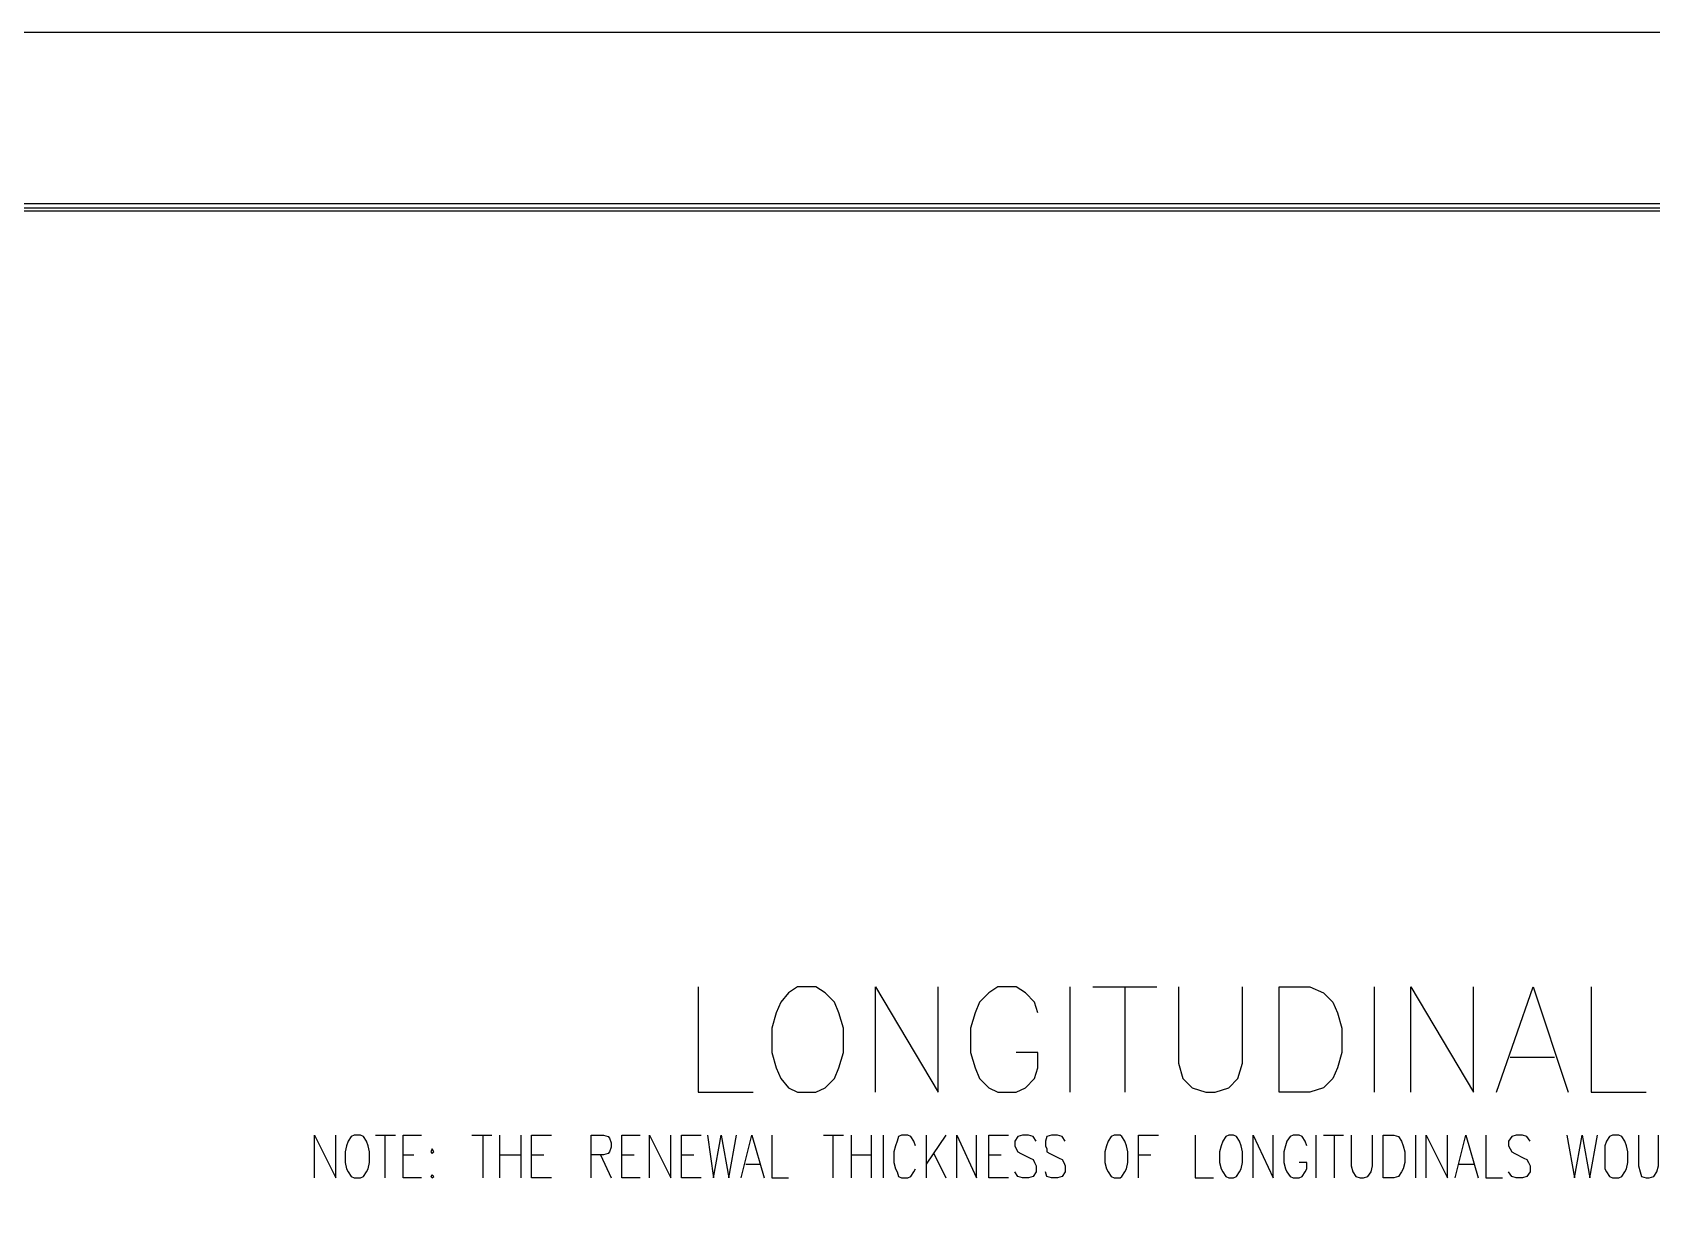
# Model space of a CAD drawing. Header units: millimetres. Extents: x 0.6 to 49, y 0.3 to 23.1.
# Drawn here: x 32.091 to 35.621, y 20.53 to 23.1 of the extents above; entities that cross this region are included whole.
import ezdxf

# ---------------------------------------------------------------- set-up
doc = ezdxf.new("R2010")
doc.units = ezdxf.units.MM
doc.layers.add('PDF_Geometry', color=7, linetype='Continuous')

msp = doc.modelspace()

# ---------------------------------------------------------------- linework, layer by layer
at = {"layer": 'PDF_Geometry', "lineweight": 25}
for points in [[(0.6028, 23.1), (0.6028, 0.28), (49.0494, 0.28), (49.0494, 23.1)], [(1.5528, 22.7267), (1.5528, 0.6533), (48.6761, 0.6533), (48.6761, 22.7267)], [(33.7594, 21.02), (33.7394, 21.0067), (33.7228, 20.9867), (33.7128, 20.9633), (33.7028, 20.93), (33.7028, 20.8767), (33.7128, 20.8433), (33.7228, 20.82), (33.7394, 20.8), (33.7594, 20.79), (33.7994, 20.79), (33.8194, 20.8), (33.8394, 20.82), (33.8494, 20.8433), (33.8594, 20.8767), (33.8594, 20.93), (33.8494, 20.9633), (33.8394, 20.9867), (33.8194, 21.0067), (33.7994, 21.02)], [(34.8094, 20.79), (34.8094, 21.02), (34.8761, 21.02), (34.9061, 21.0067), (34.9261, 20.9867), (34.9361, 20.9633), (34.9461, 20.93), (34.9461, 20.8767), (34.9361, 20.8433), (34.9261, 20.82), (34.9061, 20.8), (34.8761, 20.79)], [(32.7928, 20.6967), (32.7861, 20.6933), (32.7794, 20.6833), (32.7761, 20.6733), (32.7728, 20.66), (32.7728, 20.6367), (32.7761, 20.6233), (32.7794, 20.6167), (32.7861, 20.6067), (32.7928, 20.6033), (32.8061, 20.6033), (32.8128, 20.6067), (32.8194, 20.6167), (32.8228, 20.6233), (32.8261, 20.6367), (32.8261, 20.66), (32.8228, 20.6733), (32.8194, 20.6833), (32.8128, 20.6933), (32.8061, 20.6967)], [(34.4494, 20.6967), (34.4428, 20.6933), (34.4361, 20.6833), (34.4328, 20.6733), (34.4294, 20.66), (34.4294, 20.6367), (34.4328, 20.6233), (34.4361, 20.6167), (34.4428, 20.6067), (34.4494, 20.6033), (34.4628, 20.6033), (34.4661, 20.6067), (34.4728, 20.6167), (34.4761, 20.6233), (34.4794, 20.6367), (34.4794, 20.66), (34.4761, 20.6733), (34.4728, 20.6833), (34.4661, 20.6933), (34.4628, 20.6967)], [(34.6994, 20.6967), (34.6928, 20.6933), (34.6861, 20.6833), (34.6828, 20.6733), (34.6794, 20.66), (34.6794, 20.6367), (34.6828, 20.6233), (34.6861, 20.6167), (34.6928, 20.6067), (34.6994, 20.6033), (34.7094, 20.6033), (34.7161, 20.6067), (34.7228, 20.6167), (34.7261, 20.6233), (34.7294, 20.6367), (34.7294, 20.66), (34.7261, 20.6733), (34.7228, 20.6833), (34.7161, 20.6933), (34.7094, 20.6967)], [(35.0361, 20.6033), (35.0361, 20.6967), (35.0594, 20.6967), (35.0694, 20.6933), (35.0761, 20.6833), (35.0794, 20.6733), (35.0828, 20.66), (35.0828, 20.6367), (35.0794, 20.6233), (35.0761, 20.6167), (35.0694, 20.6067), (35.0594, 20.6033)], [(35.5361, 20.6967), (35.5294, 20.6933), (35.5228, 20.6833), (35.5194, 20.6733), (35.5194, 20.6233), (35.5228, 20.6167), (35.5294, 20.6067), (35.5361, 20.6033), (35.5494, 20.6033), (35.5561, 20.6067), (35.5628, 20.6167), (35.5661, 20.6233), (35.5694, 20.6367), (35.5694, 20.66), (35.5661, 20.6733), (35.5628, 20.6833), (35.5561, 20.6933), (35.5494, 20.6967)], [(32.9628, 20.6667), (32.9594, 20.66), (32.9628, 20.6567), (32.9661, 20.66)], [(32.9628, 20.61), (32.9594, 20.6067), (32.9628, 20.6033), (32.9661, 20.6067)]]:
    msp.add_lwpolyline(points, close=True, dxfattribs=at)
for points in [[(48.6661, 0.6633), (48.6661, 22.7167), (1.5628, 22.7167), (1.5628, 0.6633), (48.6761, 0.6633)], [(48.6594, 0.67), (48.6594, 22.71), (1.5694, 22.71), (1.5694, 0.67), (48.6761, 0.67)], [(33.5428, 21.02), (33.5428, 20.79), (33.6628, 20.79)], [(33.9294, 20.79), (33.9294, 21.02), (34.0661, 20.79), (34.0661, 21.02)], [(34.2828, 20.9633), (34.2761, 20.9867), (34.2561, 21.0067), (34.2361, 21.02), (34.1961, 21.02), (34.1761, 21.0067), (34.1561, 20.9867), (34.1461, 20.9633), (34.1361, 20.93), (34.1361, 20.8767), (34.1461, 20.8433), (34.1561, 20.82), (34.1761, 20.8), (34.1961, 20.79), (34.2361, 20.79), (34.2561, 20.8), (34.2761, 20.82), (34.2828, 20.8433), (34.2828, 20.8767), (34.2361, 20.8767)], [(34.3528, 21.02), (34.3528, 20.79)], [(34.4028, 21.02), (34.5428, 21.02)], [(34.4728, 21.02), (34.4728, 20.79)], [(34.5894, 21.02), (34.5894, 20.8533), (34.5994, 20.82), (34.6194, 20.8), (34.6494, 20.79), (34.6694, 20.79), (34.6994, 20.8), (34.7194, 20.82), (34.7294, 20.8533), (34.7294, 21.02)], [(35.0161, 21.02), (35.0161, 20.79)], [(35.0961, 20.79), (35.0961, 21.02), (35.2328, 20.79), (35.2328, 21.02)], [(35.2828, 20.79), (35.3628, 21.02), (35.4394, 20.79)], [(35.4894, 21.02), (35.4894, 20.79), (35.6094, 20.79)], [(35.3128, 20.8667), (35.4094, 20.8667)], [(32.7061, 20.6033), (32.7061, 20.6967), (32.7528, 20.6033), (32.7528, 20.6967)], [(32.8394, 20.6967), (32.8828, 20.6967)], [(32.8594, 20.6967), (32.8594, 20.6033)], [(32.9394, 20.6033), (32.8994, 20.6033), (32.8994, 20.6967), (32.9394, 20.6967)], [(33.0494, 20.6967), (33.0928, 20.6967)], [(33.0728, 20.6967), (33.0728, 20.6033)], [(33.1094, 20.6967), (33.1094, 20.6033)], [(33.1561, 20.6967), (33.1561, 20.6033)], [(33.2228, 20.6033), (33.1794, 20.6033), (33.1794, 20.6967), (33.2228, 20.6967)], [(33.3094, 20.6033), (33.3094, 20.6967), (33.3361, 20.6967), (33.3461, 20.6933), (33.3494, 20.69), (33.3528, 20.68), (33.3528, 20.67), (33.3494, 20.66), (33.3461, 20.6567), (33.3361, 20.6533), (33.3094, 20.6533)], [(33.4161, 20.6033), (33.3761, 20.6033), (33.3761, 20.6967), (33.4161, 20.6967)], [(33.4361, 20.6033), (33.4361, 20.6967), (33.4828, 20.6033), (33.4828, 20.6967)], [(33.5494, 20.6033), (33.5061, 20.6033), (33.5061, 20.6967), (33.5494, 20.6967)], [(33.5628, 20.6967), (33.5761, 20.6033), (33.5928, 20.6967), (33.6094, 20.6033), (33.6261, 20.6967)], [(33.6361, 20.6033), (33.6594, 20.6967), (33.6861, 20.6033)], [(33.7028, 20.6967), (33.7028, 20.6033), (33.7394, 20.6033)], [(33.8161, 20.6967), (33.8594, 20.6967)], [(33.8361, 20.6967), (33.8361, 20.6033)], [(33.8761, 20.6967), (33.8761, 20.6033)], [(33.9194, 20.6967), (33.9194, 20.6033)], [(33.9461, 20.6967), (33.9461, 20.6033)], [(34.0161, 20.6733), (34.0128, 20.6833), (34.0061, 20.6933), (33.9994, 20.6967), (33.9861, 20.6967), (33.9794, 20.6933), (33.9761, 20.6833), (33.9728, 20.6733), (33.9694, 20.66), (33.9694, 20.6367), (33.9728, 20.6233), (33.9761, 20.6167), (33.9794, 20.6067), (33.9861, 20.6033), (33.9994, 20.6033), (34.0061, 20.6067), (34.0128, 20.6167), (34.0161, 20.6233)], [(34.0394, 20.6967), (34.0394, 20.6033)], [(34.0828, 20.6967), (34.0394, 20.6333)], [(34.1061, 20.6033), (34.1061, 20.6967), (34.1494, 20.6033), (34.1494, 20.6967)], [(34.2194, 20.6033), (34.1761, 20.6033), (34.1761, 20.6967), (34.2194, 20.6967)], [(34.2794, 20.6833), (34.2728, 20.6933), (34.2628, 20.6967), (34.2494, 20.6967), (34.2394, 20.6933), (34.2328, 20.6833), (34.2328, 20.6733), (34.2361, 20.6667), (34.2394, 20.66), (34.2461, 20.6567), (34.2661, 20.6467), (34.2728, 20.6433), (34.2761, 20.6367), (34.2794, 20.63), (34.2794, 20.6167), (34.2728, 20.6067), (34.2628, 20.6033), (34.2494, 20.6033), (34.2394, 20.6067), (34.2328, 20.6167)], [(34.3428, 20.6833), (34.3361, 20.6933), (34.3261, 20.6967), (34.3128, 20.6967), (34.3028, 20.6933), (34.2994, 20.6833), (34.2994, 20.6733), (34.3028, 20.6667), (34.3028, 20.66), (34.3094, 20.6567), (34.3294, 20.6467), (34.3361, 20.6433), (34.3394, 20.6367), (34.3428, 20.63), (34.3428, 20.6167), (34.3361, 20.6067), (34.3261, 20.6033), (34.3128, 20.6033), (34.3028, 20.6067), (34.2994, 20.6167)], [(34.5028, 20.6033), (34.5028, 20.6967), (34.5461, 20.6967)], [(34.6261, 20.6967), (34.6261, 20.6033), (34.6661, 20.6033)], [(34.7528, 20.6033), (34.7528, 20.6967), (34.7961, 20.6033), (34.7961, 20.6967)], [(34.8694, 20.6733), (34.8661, 20.6833), (34.8594, 20.6933), (34.8528, 20.6967), (34.8394, 20.6967), (34.8328, 20.6933), (34.8261, 20.6833), (34.8228, 20.6733), (34.8194, 20.66), (34.8194, 20.6367), (34.8228, 20.6233), (34.8261, 20.6167), (34.8328, 20.6067), (34.8394, 20.6033), (34.8528, 20.6033), (34.8594, 20.6067), (34.8661, 20.6167), (34.8694, 20.6233), (34.8694, 20.6367), (34.8528, 20.6367)], [(34.8894, 20.6967), (34.8894, 20.6033)], [(34.9061, 20.6967), (34.9494, 20.6967)], [(34.9294, 20.6967), (34.9294, 20.6033)], [(34.9661, 20.6967), (34.9661, 20.63), (34.9694, 20.6167), (34.9761, 20.6067), (34.9861, 20.6033), (34.9928, 20.6033), (35.0028, 20.6067), (35.0094, 20.6167), (35.0128, 20.63), (35.0128, 20.6967)], [(35.1061, 20.6967), (35.1061, 20.6033)], [(35.1294, 20.6033), (35.1294, 20.6967), (35.1761, 20.6033), (35.1761, 20.6967)], [(35.1928, 20.6033), (35.2161, 20.6967), (35.2428, 20.6033)], [(35.2594, 20.6967), (35.2594, 20.6033), (35.2961, 20.6033)], [(35.3561, 20.6833), (35.3494, 20.6933), (35.3394, 20.6967), (35.3261, 20.6967), (35.3161, 20.6933), (35.3094, 20.6833), (35.3094, 20.6733), (35.3128, 20.6667), (35.3161, 20.66), (35.3228, 20.6567), (35.3428, 20.6467), (35.3494, 20.6433), (35.3528, 20.6367), (35.3561, 20.63), (35.3561, 20.6167), (35.3494, 20.6067), (35.3394, 20.6033), (35.3261, 20.6033), (35.3161, 20.6067), (35.3094, 20.6167)], [(35.4361, 20.6967), (35.4528, 20.6033), (35.4694, 20.6967), (35.4861, 20.6033), (35.5028, 20.6967)], [(35.5928, 20.6967), (35.5928, 20.63), (35.5961, 20.6167), (35.5994, 20.6067), (35.6094, 20.6033), (35.6161, 20.6033), (35.6261, 20.6067), (35.6328, 20.6167), (35.6361, 20.63), (35.6361, 20.6967)], [(32.8994, 20.6533), (32.9228, 20.6533)], [(33.1094, 20.6533), (33.1561, 20.6533)], [(33.1794, 20.6533), (33.2061, 20.6533)], [(33.3294, 20.6533), (33.3528, 20.6033)], [(33.3761, 20.6533), (33.4028, 20.6533)], [(33.5061, 20.6533), (33.5328, 20.6533)], [(33.8761, 20.6533), (33.9194, 20.6533)], [(34.0561, 20.6567), (34.0828, 20.6033)], [(34.1761, 20.6533), (34.2028, 20.6533)], [(34.5028, 20.6533), (34.5294, 20.6533)], [(33.6461, 20.6333), (33.6761, 20.6333)], [(35.1994, 20.6333), (35.2328, 20.6333)]]:
    msp.add_lwpolyline(points, dxfattribs=at)

doc.saveas('drawing.dxf')
